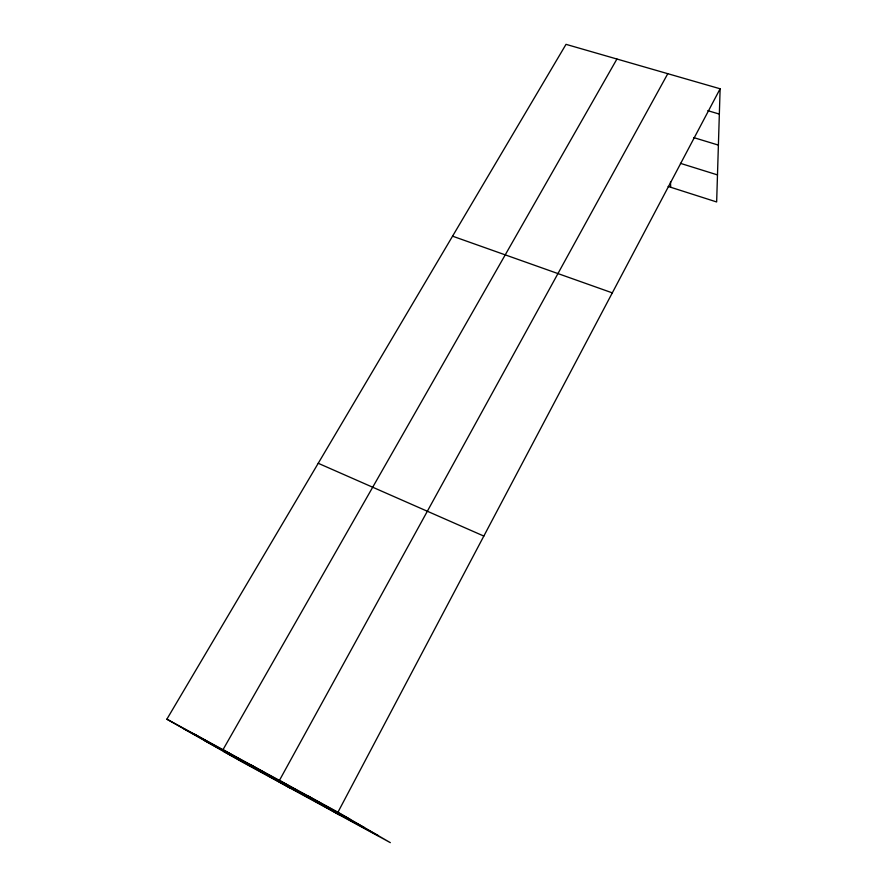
<?xml version="1.0" encoding="UTF-8"?>
<svg xmlns="http://www.w3.org/2000/svg" width="887" height="887" viewBox="0 0 887 887"><rect width="100%" height="100%" fill="white"/><g stroke="black" fill="none" stroke-linecap="round" stroke-linejoin="round"><path stroke-width="1.33" d="M166.878 719.18L337.947 812.215L390.335 842.65L241.109 761.401L166.878 719.18L566.017 44.35L720.122 88.778L716.652 201.959L668.144 186.447M337.947 812.215L720.122 88.778M667.789 73.688L279.438 780.394L339.566 815.009M616.931 59.03L222.992 749.692L290.315 788.199M707.804 110.675L719.346 114.079M693.634 137.574L718.392 145.102M680.451 163.352L717.483 174.905M452.558 236.175L612.307 292.865M318.233 463.291L483.825 536.07M183.764 728.781L349.933 819.178M204.243 740.434L364.413 827.593M223.679 751.489L378.106 835.543M194.685 734.292L210.818 743.494M250.966 764.904L265.512 773.253M308.421 796.16L321.305 803.6M670.517 181.902L670.65 187.257"/></g></svg>
